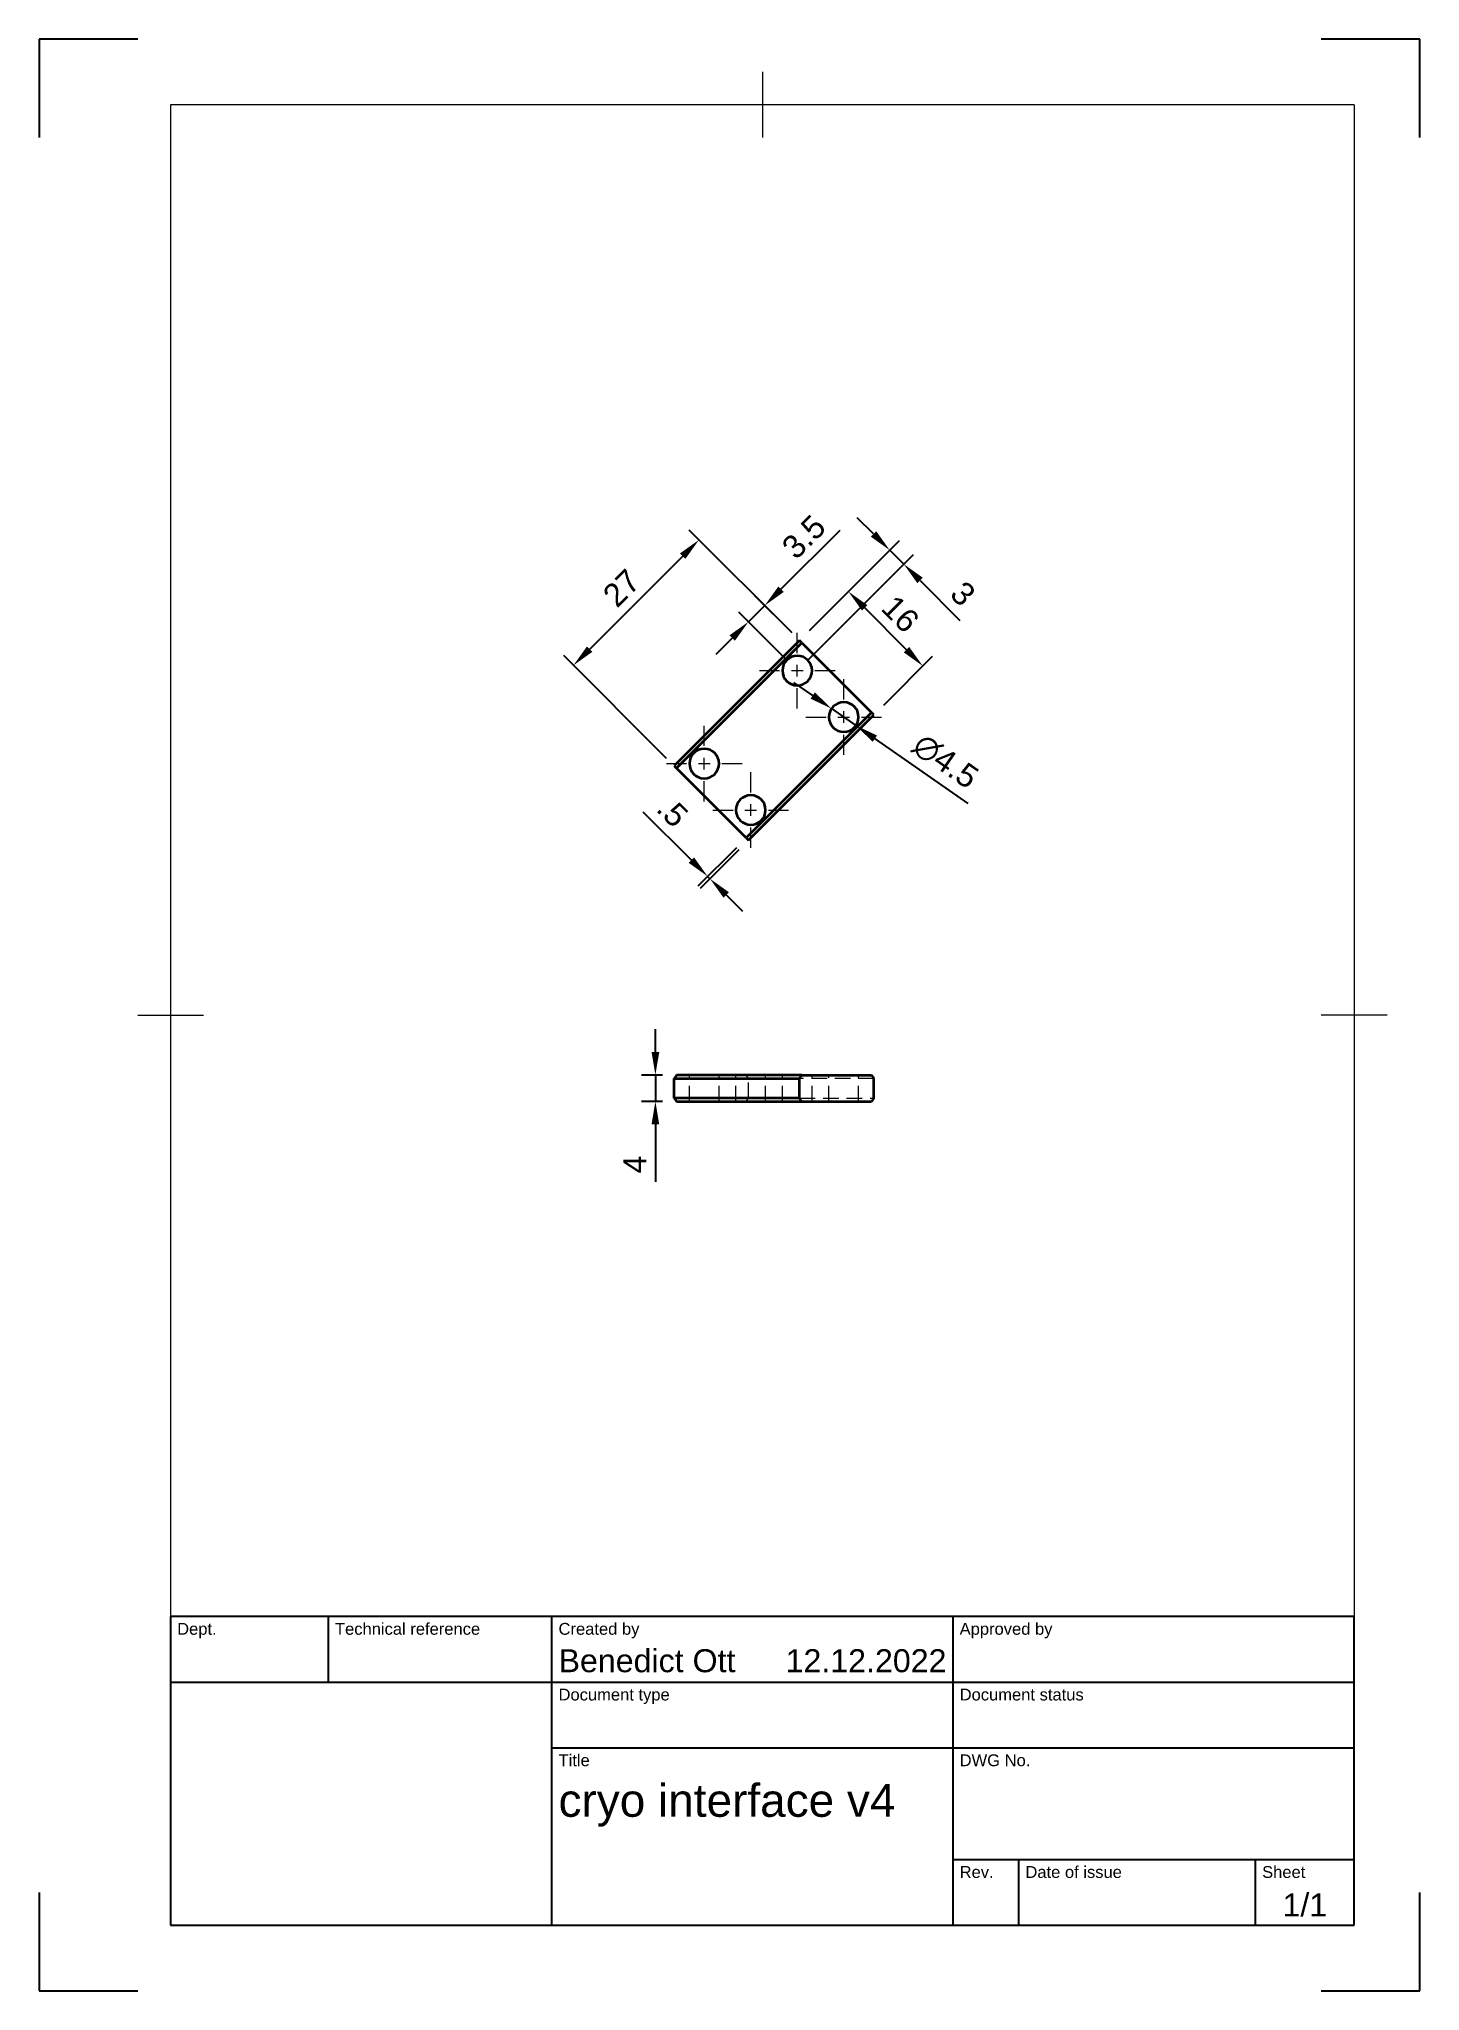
# Model space of a CAD drawing. Header units: millimetres. Extents: x 0 to 210, y 0 to 297.
import ezdxf
from ezdxf.enums import TextEntityAlignment as Align

# ---------------------------------------------------------------- set-up
doc = ezdxf.new("R2010")
doc.units = ezdxf.units.MM
doc.header["$LTSCALE"] = 0.75
doc.linetypes.add('CENTER2', pattern=[28.575, 19.05, -3.175, 3.175, -3.175])
doc.linetypes.add('HIDDEN2', pattern=[4.7625, 3.175, -1.5875])
for name, color, linetype, lineweight in [('BORDER', 7, 'Continuous', 18), ('FD_Dimensions', 7, 'Continuous', 18), ('Hidden', 7, 'HIDDEN2', 18), ('Smart Centers', 7, 'CENTER2', 18), ('TITLEBLOCK', 7, 'Continuous', 25), ('Visible', 7, 'Continuous', 35)]:
    doc.layers.add(name, color=color, linetype=linetype, lineweight=lineweight)
doc.styles.add('FusionTitle', font='arial.ttf')
doc.styles.get("Standard").update_dxf_attribs({"font": 'arial.ttf'})
doc.dimstyles.new('Dim-ISO-25', dxfattribs={"dimtxt": 3.5, "dimasz": 3.5, "dimexe": 2.1, "dimexo": 2.1, "dimgap": 1.4, "dimtad": 1, "dimzin": 12, "dimdsep": 46, "dimtxsty": 'Standard', "dimcen": 0, "dimazin": 3, "dimtp": 0.1, "dimtm": 0.1, "dimtfac": 0.714286, "dimtmove": 0, "dimatfit": 3, "dimfxl": 1, "dimtzin": 12, "dimarcsym": 0})

# ---------------------------------------------------------------- blocks, each defined once
blk = doc.blocks.new('ISO_A4(P)_SHEET')
at = {"layer": 'BORDER'}
for p, q in [((110, 292), (110, 282)), ((200, 287), (20, 287)), ((20, 287), (20, 10)), ((200, 287), (200, 10)), ((15, 148.5), (25, 148.5)), ((205, 148.5), (195, 148.5)), ((20, 10), (200, 10))]:
    blk.add_line(p, q, dxfattribs=at)
at = {"layer": 'Defpoints'}
for p, q in [((15, 297), (0, 297)), ((0, 297), (0, 282)), ((210, 297), (195, 297)), ((210, 282), (210, 297)), ((0, 15), (0, 0)), ((210, 0), (210, 15)), ((0, 0), (15, 0)), ((195, 0), (210, 0))]:
    blk.add_line(p, q, dxfattribs=at)
blk = doc.blocks.new('ISO_TITLEBLOCK')
at = {"layer": 'TITLEBLOCK'}
for p, q in [((0, 47), (-180, 47)), ((-180, 47), (-180, 0)), ((-156, 37), (-156, 47)), ((-122, 0), (-122, 47)), ((-61, 0), (-61, 47)), ((0, 0), (0, 47)), ((-180, 37), (0, 37)), ((-122, 27), (0, 27)), ((-61, 10), (0, 10)), ((-51, 0), (-51, 10)), ((-15, 0), (-15, 10)), ((-180, 0), (0, 0))]:
    blk.add_line(p, q, dxfattribs=at)
at = {"layer": 'TITLEBLOCK', "style": 'FusionTitle'}
for s, p in [('Dept.', (-179, 46)), ('Technical reference', (-155, 46)), ('Created by', (-121, 46)), ('Approved by', (-60, 46)), ('Document type', (-121, 36)), ('Document status', (-60, 36)), ('Title', (-121, 26)), ('DWG No.', (-60, 26)), ('Rev.', (-60, 9)), ('Date of issue', (-50, 9)), ('Sheet', (-14, 9))]:
    blk.add_text(s, height=1.8, dxfattribs=at).set_placement(p, align=Align.TOP_LEFT)
for tag, height, p in [('DEPT', 3.5, (-179, 42)), ('TECHNICAL_REFERENCE', 3.5, (-155, 42)), ('CREATED_BY', 3.5, (-121, 42)), ('APPROVED_BY', 3.5, (-60, 42)), ('DOCUMENT_TYPE', 3.5, (-121, 32)), ('DOCUMENT_STATUS', 3.5, (-60, 32)), ('TITLE_1', 5, (-121, 21.5)), ('TITLE_2', 5, (-121, 14)), ('TITLE_3', 5, (-121, 6.5)), ('DATE_OF_ISSUE', 3.5, (-50, 5))]:
    blk.add_attdef(tag, text='', height=height, dxfattribs=at).set_placement(p, align=Align.TOP_LEFT)
for tag, p in [('CREATED_DATE', (-62, 42)), ('APPROVED_DATE', (-0.99, 42))]:
    blk.add_attdef(tag, text='', height=3.5, dxfattribs=at).set_placement(p, align=Align.TOP_RIGHT)
for tag, height, p in [('DRAWING_NUMBER', 5, (-30.5, 19.75)), ('REV', 3.5, (-56, 4.85)), ('SHEET', 3.5, (-7.5, 4.85))]:
    blk.add_attdef(tag, text='', height=height, dxfattribs=at).set_placement(p, align=Align.TOP_CENTER)
blk = doc.blocks.new('*D16')
at = {"layer": 'Defpoints', "color": 0, "transparency": 16777216}
for p in [(100.359712, 220.796305), (116.011965, 205.144051), (96.920082, 186.052168)]:
    blk.add_point(p, dxfattribs=at)
at = {"layer": 'FD_Dimensions', "color": 0, "lineweight": -2, "transparency": 16777216}
for p, q in [((114.527041, 206.628976), (98.874788, 222.281229)), ((83.742702, 204.179295), (97.884838, 218.321431)), ((95.435158, 187.537092), (79.782904, 203.189346))]:
    blk.add_line(p, q, dxfattribs=at)
at = {"layer": 'FD_Dimensions', "color": 0, "transparency": 16777216}
for points in [[(97.472359, 218.73391), (98.297317, 217.908952), (100.359712, 220.796305)], [(83.330223, 204.591774), (84.155181, 203.766817), (81.267829, 201.704422)]]:
    blk.add_solid(points, dxfattribs=at)
at = {"layer": 'FD_Dimensions', "color": 0, "transparency": 16777216, "insert": (88.581319, 213.482814), "char_height": 3.5, "attachment_point": 5, "rotation": 45}
blk.add_mtext('27', dxfattribs=at)
blk = doc.blocks.new('*D17')
at = {"layer": 'Defpoints', "color": 0, "transparency": 16777216}
for p in [(123.083033, 212.922226), (115.658412, 205.497605), (126.97212, 194.183896)]:
    blk.add_point(p, dxfattribs=at)
at = {"layer": 'FD_Dimensions', "color": 0, "lineweight": -2, "transparency": 16777216}
for p, q in [((117.143336, 206.982529), (124.567957, 214.40715)), ((131.921868, 204.083391), (125.557907, 210.447352)), ((128.457045, 195.66882), (135.881666, 203.093442))]:
    blk.add_line(p, q, dxfattribs=at)
at = {"layer": 'FD_Dimensions', "color": 0, "transparency": 16777216}
for points in [[(125.970386, 210.859831), (125.145428, 210.034873), (123.083033, 212.922226)], [(132.334347, 204.49587), (131.509389, 203.670912), (134.396742, 201.608517)]]:
    blk.add_solid(points, dxfattribs=at)
at = {"layer": 'FD_Dimensions', "color": 0, "transparency": 16777216, "insert": (130.993441, 209.518925), "char_height": 3.5, "attachment_point": 5, "rotation": 315}
blk.add_mtext('16', dxfattribs=at)
blk = doc.blocks.new('*D18')
at = {"layer": 'Defpoints', "color": 0, "transparency": 16777216}
for p in [(120.527496, 195.113233), (124.224356, 192.547453)]:
    blk.add_point(p, dxfattribs=at)
at = {"layer": 'FD_Dimensions', "color": 0, "lineweight": -2, "transparency": 16777216}
for p, q in [((117.652161, 197.108839), (114.776825, 199.104446)), ((120.527496, 195.113233), (124.224356, 192.547453)), ((141.319128, 180.682946), (127.099692, 190.551846))]:
    blk.add_line(p, q, dxfattribs=at)
at = {"layer": 'FD_Dimensions', "color": 0, "transparency": 16777216}
for points in [[(117.984762, 197.588062), (117.31956, 196.629617), (120.527496, 195.113233)], [(127.432293, 191.031069), (126.767091, 190.072624), (124.224356, 192.547453)]]:
    blk.add_solid(points, dxfattribs=at)
at = {"layer": 'FD_Dimensions', "color": 0, "transparency": 16777216, "insert": (137.84957, 187.0895), "char_height": 3.5, "attachment_point": 5, "rotation": 325.23768832}
blk.add_mtext('∅4.5', dxfattribs=at)
blk = doc.blocks.new('*D19')
at = {"layer": 'Defpoints', "color": 0, "transparency": 16777216}
for p in [(107.526684, 175.445567), (107.880237, 175.092013), (101.672617, 169.5915)]:
    blk.add_point(p, dxfattribs=at)
at = {"layer": 'FD_Dimensions', "color": 0, "lineweight": -2, "transparency": 16777216}
for p, q in [((99.197743, 172.066373), (91.885534, 179.378583)), ((106.04176, 173.960642), (100.187693, 168.106575)), ((106.395313, 173.607089), (100.541246, 167.753022)), ((102.026171, 169.237946), (101.672617, 169.5915)), ((104.501044, 166.763073), (106.975918, 164.288199))]:
    blk.add_line(p, q, dxfattribs=at)
at = {"layer": 'FD_Dimensions', "color": 0, "transparency": 16777216}
for points in [[(99.610222, 172.478852), (98.785264, 171.653895), (101.672617, 169.5915)], [(104.913523, 167.175552), (104.088565, 166.350594), (102.026171, 169.237946)]]:
    blk.add_solid(points, dxfattribs=at)
at = {"layer": 'FD_Dimensions', "color": 0, "transparency": 16777216, "insert": (96.339462, 179.421632), "char_height": 3.5, "attachment_point": 5, "rotation": 315}
blk.add_mtext('.5', dxfattribs=at)
blk = doc.blocks.new('*D20')
at = {"layer": 'Defpoints', "color": 0, "transparency": 16777216}
for p in [(96.920082, 139.358285), (93.731397, 135.358285), (96.920082, 135.358285)]:
    blk.add_point(p, dxfattribs=at)
at = {"layer": 'FD_Dimensions', "color": 0, "lineweight": -2, "transparency": 16777216}
for p, q in [((93.731397, 142.858285), (93.731397, 146.358285)), ((94.820082, 139.358285), (91.631397, 139.358285)), ((93.731397, 139.358285), (93.731397, 135.358285)), ((94.820082, 135.358285), (91.631397, 135.358285)), ((93.731397, 131.858285), (93.731397, 123.137411))]:
    blk.add_line(p, q, dxfattribs=at)
at = {"layer": 'FD_Dimensions', "color": 0, "transparency": 16777216}
for points in [[(93.148064, 142.858285), (94.314731, 142.858285), (93.731397, 139.358285)], [(93.148064, 131.858285), (94.314731, 131.858285), (93.731397, 135.358285)]]:
    blk.add_solid(points, dxfattribs=at)
at = {"layer": 'FD_Dimensions', "color": 0, "transparency": 16777216, "insert": (90.581397, 125.747848), "char_height": 3.5, "attachment_point": 5, "rotation": 90}
blk.add_mtext('4', dxfattribs=at)
blk = doc.blocks.new('*U10')
at = {"layer": 'Smart Centers', "color": 0, "ltscale": 0.75, "transparency": 16777216}
for p, q in [((0, 2.678906), (0, 5.75)), ((-5.75, 0), (-2.678906, 0)), ((2.678906, 0), (5.75, 0)), ((0, -5.75), (0, -2.678906))]:
    blk.add_line(p, q, dxfattribs=at)
at = {"layer": 'Smart Centers', "color": 0, "linetype": 'Continuous', "ltscale": 0.75, "transparency": 16777216}
for p, q in [((-0.892969, 0), (0.892969, 0)), ((0, -0.892969), (0, 0.892969))]:
    blk.add_line(p, q, dxfattribs=at)
blk = doc.blocks.new('*U11')
at = {"layer": 'Smart Centers', "color": 0, "ltscale": 0.75, "transparency": 16777216}
for p, q in [((0, 2.678906), (0, 5.75)), ((-5.75, 0), (-2.678906, 0)), ((2.678906, 0), (5.75, 0)), ((0, -5.75), (0, -2.678906))]:
    blk.add_line(p, q, dxfattribs=at)
at = {"layer": 'Smart Centers', "color": 0, "linetype": 'Continuous', "ltscale": 0.75, "transparency": 16777216}
for p, q in [((-0.892969, 0), (0.892969, 0)), ((0, -0.892969), (0, 0.892969))]:
    blk.add_line(p, q, dxfattribs=at)
blk = doc.blocks.new('*U12')
at = {"layer": 'Smart Centers', "color": 0, "ltscale": 0.75, "transparency": 16777216}
for p, q in [((0, 2.678906), (0, 5.75)), ((-5.75, 0), (-2.678906, 0)), ((2.678906, 0), (5.75, 0)), ((0, -5.75), (0, -2.678906))]:
    blk.add_line(p, q, dxfattribs=at)
at = {"layer": 'Smart Centers', "color": 0, "linetype": 'Continuous', "ltscale": 0.75, "transparency": 16777216}
for p, q in [((-0.892969, 0), (0.892969, 0)), ((0, -0.892969), (0, 0.892969))]:
    blk.add_line(p, q, dxfattribs=at)
blk = doc.blocks.new('*U13')
at = {"layer": 'Smart Centers', "color": 0, "ltscale": 0.75, "transparency": 16777216}
for p, q in [((0, 2.678906), (0, 5.75)), ((-5.75, 0), (-2.678906, 0)), ((2.678906, 0), (5.75, 0)), ((0, -5.75), (0, -2.678906))]:
    blk.add_line(p, q, dxfattribs=at)
at = {"layer": 'Smart Centers', "color": 0, "linetype": 'Continuous', "ltscale": 0.75, "transparency": 16777216}
for p, q in [((-0.892969, 0), (0.892969, 0)), ((0, -0.892969), (0, 0.892969))]:
    blk.add_line(p, q, dxfattribs=at)
blk = doc.blocks.new('*D21')
at = {"layer": 'Defpoints', "color": 0, "transparency": 16777216}
for p in [(110.355111, 210.800906), (116.011965, 205.144051), (115.304859, 200.901411)]:
    blk.add_point(p, dxfattribs=at)
at = {"layer": 'FD_Dimensions', "color": 0, "lineweight": -2, "transparency": 16777216}
for p, q in [((112.829985, 213.275779), (121.807395, 222.25319)), ((114.527041, 206.628976), (108.870187, 212.28583)), ((113.819934, 202.386335), (106.395313, 209.810956)), ((107.880237, 208.326032), (110.355111, 210.800906)), ((105.405364, 205.851158), (102.93049, 203.376284))]:
    blk.add_line(p, q, dxfattribs=at)
at = {"layer": 'FD_Dimensions', "color": 0, "transparency": 16777216}
for points in [[(112.417506, 213.688258), (113.242464, 212.8633), (110.355111, 210.800906)], [(104.992885, 206.263637), (105.817843, 205.438679), (107.880237, 208.326032)]]:
    blk.add_solid(points, dxfattribs=at)
at = {"layer": 'FD_Dimensions', "color": 0, "transparency": 16777216, "insert": (116.30173, 221.256319), "char_height": 3.5, "attachment_point": 5, "rotation": 45}
blk.add_mtext('3.5', dxfattribs=at)
blk = doc.blocks.new('*D22')
at = {"layer": 'Defpoints', "color": 0, "transparency": 16777216}
for p in [(129.380133, 219.219326), (115.658412, 205.497605), (115.304859, 200.901411)]:
    blk.add_point(p, dxfattribs=at)
at = {"layer": 'FD_Dimensions', "color": 0, "lineweight": -2, "transparency": 16777216}
for p, q in [((126.905259, 221.6942), (124.430386, 224.169073)), ((117.143336, 206.982529), (130.865057, 220.70425)), ((116.789783, 202.386335), (132.986378, 218.58293)), ((129.380133, 219.219326), (131.501453, 217.098006)), ((133.976327, 214.623132), (140.051754, 208.547705))]:
    blk.add_line(p, q, dxfattribs=at)
at = {"layer": 'FD_Dimensions', "color": 0, "transparency": 16777216}
for points in [[(127.317738, 222.106679), (126.49278, 221.281721), (129.380133, 219.219326)], [(134.388806, 215.035611), (133.563848, 214.210653), (131.501453, 217.098006)]]:
    blk.add_solid(points, dxfattribs=at)
at = {"layer": 'FD_Dimensions', "color": 0, "transparency": 16777216, "insert": (140.505875, 212.602379), "char_height": 3.5, "attachment_point": 5, "rotation": 315}
blk.add_mtext('3', dxfattribs=at)

msp = doc.modelspace()

# ---------------------------------------------------------------- linework, layer by layer
at = {"layer": 'Hidden', "extrusion": (0, -2.966e-13, -1)}
for p, q in [((98.912723, 135.358285), (98.912723, 139.358285)), ((103.412723, 135.358285), (103.412723, 139.358285)), ((105.983791, 135.358285), (105.983791, 139.358285)), ((107.880237, 138.858285), (107.526684, 139.358285)), ((107.880237, 135.858285), (107.880237, 138.858285)), ((110.483791, 135.358285), (110.483791, 139.358285)), ((113.054859, 135.358285), (113.054859, 139.358285)), ((126.97212, 138.858285), (115.658412, 138.858285)), ((117.554859, 135.358285), (117.554859, 139.358285)), ((120.125926, 135.358285), (120.125926, 139.358285)), ((124.625926, 135.358285), (124.625926, 139.358285)), ((107.526684, 135.358285), (107.880237, 135.858285)), ((115.658412, 135.858285), (126.97212, 135.858285))]:
    msp.add_line(p, q, dxfattribs=at)
at = {"layer": 'Visible', "extrusion": (-1e-16, -1, 0)}
for p, q in [((115.658412, 205.497605), (96.566529, 186.405722)), ((96.920082, 186.052168), (116.011965, 205.144051)), ((116.011965, 205.144051), (115.658412, 205.497605)), ((116.011965, 205.144051), (126.618567, 194.53745)), ((126.618567, 194.53745), (107.526684, 175.445567)), ((107.880237, 175.092013), (126.97212, 194.183896)), ((126.97212, 194.183896), (126.618567, 194.53745)), ((96.566529, 186.405722), (96.920082, 186.052168)), ((107.526684, 175.445567), (96.920082, 186.052168)), ((107.526684, 175.445567), (107.880237, 175.092013))]:
    msp.add_line(p, q, dxfattribs=at)
at = {"layer": 'Visible', "extrusion": (0, -2.966e-13, -1)}
for p, q in [((96.920082, 139.358285), (96.566529, 138.858285)), ((96.566529, 135.858285), (96.566529, 138.858285)), ((96.566529, 138.858285), (115.658412, 138.858285)), ((116.011965, 139.358285), (96.920082, 139.358285)), ((115.658412, 138.858285), (116.011965, 139.358285)), ((115.658412, 135.858285), (115.658412, 138.858285)), ((116.011965, 139.358285), (126.618567, 139.358285)), ((126.618567, 139.358285), (126.97212, 138.858285)), ((126.97212, 135.858285), (126.97212, 138.858285)), ((96.566529, 135.858285), (96.920082, 135.358285)), ((115.658412, 135.858285), (96.566529, 135.858285)), ((96.920082, 135.358285), (116.011965, 135.358285)), ((116.011965, 135.358285), (115.658412, 135.858285)), ((116.011965, 135.358285), (126.618567, 135.358285)), ((126.97212, 135.858285), (126.618567, 135.358285))]:
    msp.add_line(p, q, dxfattribs=at)
at = {"layer": 'Visible', "extrusion": (0, 0, -1)}
for centre in [(-115.304859, 200.901411), (-122.375926, 193.830343), (-101.162723, 186.759275), (-108.233791, 179.688207)]:
    msp.add_circle(centre, 2.25, dxfattribs=at)

# ---------------------------------------------------------------- block references
at = {"layer": 'BORDER'}
msp.add_blockref('ISO_A4(P)_SHEET', (0, 0), dxfattribs=at)
at = {"layer": 'Smart Centers', "ltscale": 0.75}
for name, p in [('*U10', (115.304859, 200.901411)), ('*U13', (122.375926, 193.830343)), ('*U11', (101.162723, 186.759275)), ('*U12', (108.233791, 179.688207))]:
    msp.add_blockref(name, p, dxfattribs=at)
at = {"layer": 'TITLEBLOCK'}
msp.add_blockref('ISO_TITLEBLOCK', (200, 10), dxfattribs=at).add_auto_attribs({'CREATED_DATE': '12.12.2022', 'SHEET': '1/1', 'TITLE_1': 'cryo interface v4', 'CREATED_BY': 'Benedict Ott'})

# ---------------------------------------------------------------- dimensions: what is measured, and where the dimension line sits
at = {"layer": 'FD_Dimensions'}
for base, p1, angle, picture, middle in [((110.355111, 210.800906), (115.304859, 200.901411), 45, '*D21', (116.30173, 221.256319)), ((100.359712, 220.796305), (96.920082, 186.052168), 225, '*D16', (88.581319, 213.482814))]:
    dim = msp.add_linear_dim(base=base, p1=p1, p2=(116.011965, 205.144051), angle=angle, dimstyle='Dim-ISO-25', override={"dimlfac": 1, "dimclrd": 0, "dimclre": 0}, dxfattribs=at)
    dim.commit()
    dim.dimension.update_dxf_attribs({"geometry": picture, "text_midpoint": middle})
for base, p1, p2, angle, picture, middle, dimtype in [((129.380133, 219.219326), (115.304859, 200.901411), (115.658412, 205.497605), 315, '*D22', (138.251477, 210.347982), 160), ((101.672617, 169.5915), (107.880237, 175.092013), (107.526684, 175.445567), 134.99991897, '*D19', (94.090974, 177.173143), 161)]:
    dim = msp.add_linear_dim(base=base, p1=p1, p2=p2, angle=angle, dimstyle='Dim-ISO-25', override={"dimlfac": 1}, dxfattribs=at)
    dim.commit()
    dim.dimension.update_dxf_attribs({"geometry": picture, "text_midpoint": middle, "dimtype": dimtype})
for p1, p2, distance, picture, middle in [((126.97212, 194.183896), (115.658412, 205.497605), -10.5, '*D17', (130.993441, 209.518925)), ((96.920082, 139.358285), (96.920082, 135.358285), -3.188685, '*D20', (90.581397, 125.747848))]:
    dim = msp.add_aligned_dim(p1=p1, p2=p2, distance=distance, dimstyle='Dim-ISO-25', override={"dimlfac": 1, "dimclrd": 0, "dimclre": 0}, dxfattribs=at)
    dim.commit()
    dim.dimension.update_dxf_attribs({"geometry": picture, "text_midpoint": middle})
dim = msp.add_diameter_dim_2p(p1=(120.527496, 195.113233), p2=(124.224356, 192.547453), dimstyle='Dim-ISO-25', override={"dimlfac": 1}, dxfattribs=at)
dim.commit()
dim.dimension.update_dxf_attribs({"geometry": '*D18', "text_midpoint": (135.976613, 184.390881), "dimtype": 163})

doc.saveas('drawing.dxf')
